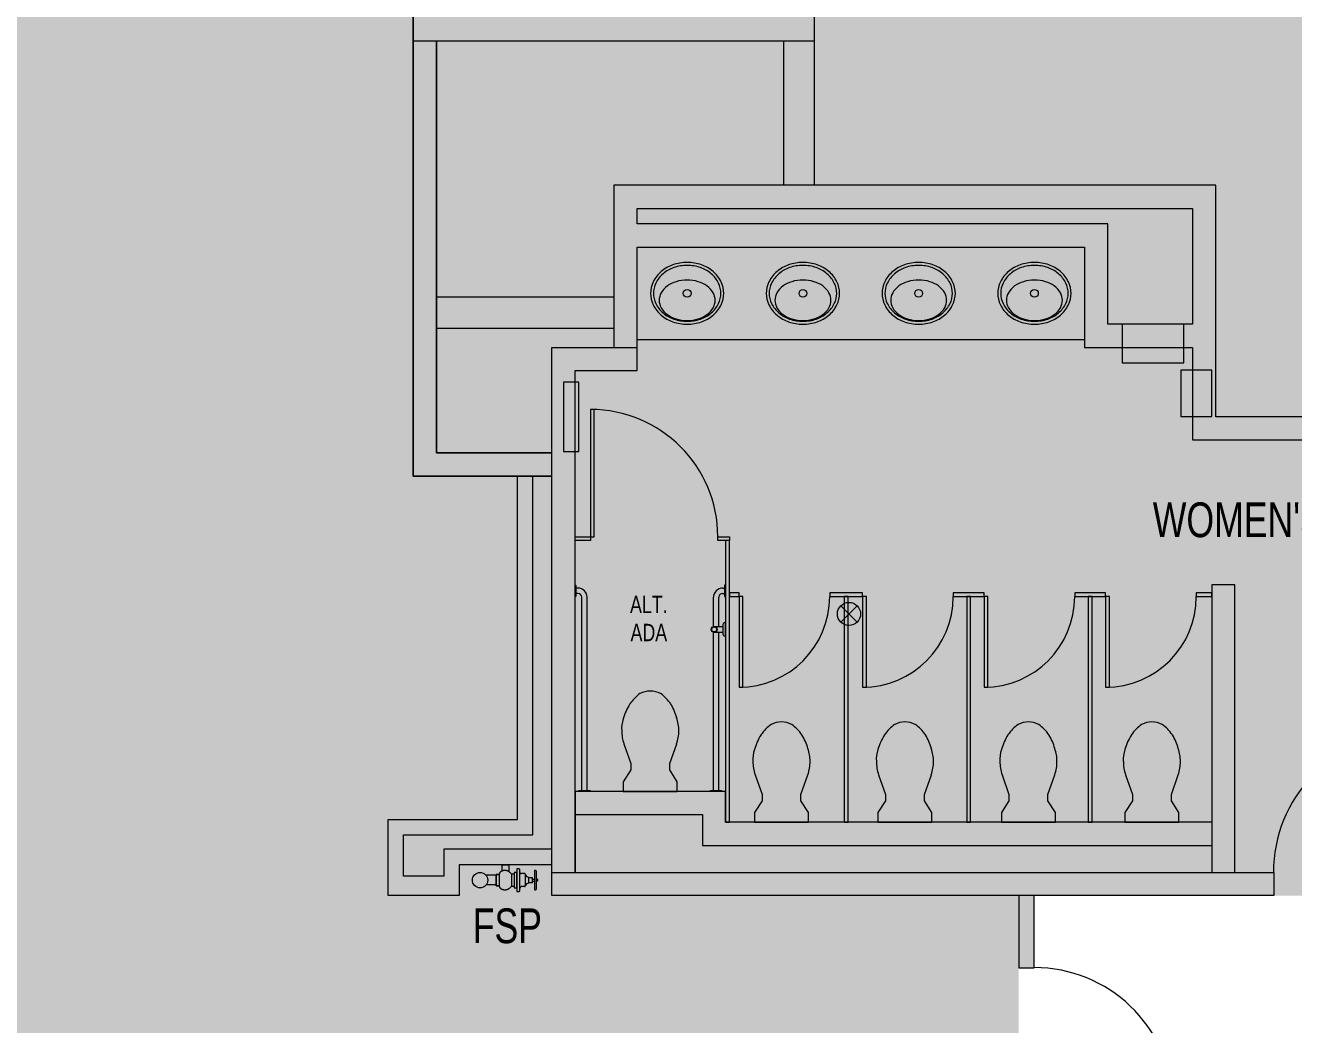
# Model space of a CAD drawing. Header units: inches. Extents: x 1 to 4333, y -575 to 1753.
# Drawn here: x 1773.2 to 2101.9, y 723 to 982.1 of the extents above; entities that cross this region are included whole.
import ezdxf

# ---------------------------------------------------------------- set-up
doc = ezdxf.new("R2010")
doc.units = ezdxf.units.IN
doc.header["$MEASUREMENT"] = 0
for name, color, linetype, lineweight in [('820 1st St NE_04_Clean_dwg', 8, 'Continuous', 9), ('A-DETL-GENF', 92, 'Continuous', 9), ('A-DOOR', 31, 'Continuous', 13), ('A-WALL', 113, 'Continuous', 50), ('A-WALL-PATT', 111, 'Continuous', 13), ('IRF-ANNO-TEXT', 250, 'Continuous', 9), ('IRF-DOOR', 250, 'Continuous', 9), ('IRF-ENG-PLUMBING-FIXTURE', 250, 'Continuous', 9), ('IRF-MILLWORK', 250, 'Continuous', 9), ('IRF-WALL-FULL-HT', 250, 'Continuous', 9), ('IRF-WALL-FULL-HT-HATCH', 250, 'Continuous', 9)]:
    doc.layers.add(name, color=color, linetype=linetype, lineweight=lineweight)
doc.styles.add('Swis721 LtCn BT', font='swisscl.ttf', dxfattribs={"height": 9})
doc.styles.add('Swis721 LtCn BT_1', font='swisscl.ttf', dxfattribs={"height": 4.5})

# ---------------------------------------------------------------- blocks, each defined once
blk = doc.blocks.new('Single-Flush - 36_ x 96_-2566598-New Construction - Tel_Data_Elec Plan')
at = {"layer": 'A-DOOR', "color": 10, "lineweight": 20}
for p, q in [((16.25, 2), (16.25, 38.02)), ((18, 38.02), (16.25, 38.02)), ((18, 2), (18, 38.02)), ((18, 2), (16.25, 2))]:
    blk.add_line(p, q, dxfattribs=at)
at = {"layer": 'A-DOOR', "lineweight": 9}
blk.add_arc((18, 2), 36.07, 92.7812, 180, dxfattribs=at)
blk = doc.blocks.new('820 1st St NE_04_Clean_dwg_fire department standpipe - 1-2510718-New Construction - Tel_Data_Elec Plan')
at = {"layer": 'IRF-ENG-PLUMBING-FIXTURE'}
for p, q in [((-14.61, 2.25), (-14.61, -2.25)), ((-13.61, 0.25), (-14.11, 0.25)), ((-13.61, 0.3), (-13.61, -0.3)), ((-12.55, -0.77), (-12.55, 0.77)), ((-12.55, -0.3), (-12.55, 0.3)), ((-11.74, 1.44), (-11.74, -1.44)), ((-11.49, 1.69), (-10.75, 1.69)), ((-10.33, 2.69), (-10.33, -2.69)), ((-8.15, -1.62), (-8.15, 1.62)), ((-4.18, 1.25), (-1.56, 1.25)), ((-13.61, -0.25), (-14.11, -0.25)), ((-11.49, -1.69), (-10.75, -1.69)), ((-4.18, -1.25), (-1.56, -1.25))]:
    blk.add_line(p, q, dxfattribs=at)
at = {"layer": 'IRF-ENG-PLUMBING-FIXTURE', "flags": 128}
for points in [[(-14.61, 0.37), (-14.68, 0.37), (-14.68, 0.31), (-14.8, 0.25), (-14.8, 0.19)], [(-14.36, -2.5), (-14.11, -2.5), (-14.11, 2.5), (-14.36, 2.5)], [(-10.08, -2.94), (-9.49, -2.94), (-9.49, 2.94), (-10.08, 2.94)], [(-14.8, -0.19), (-14.8, -0.25), (-14.68, -0.31), (-14.68, -0.37), (-14.61, -0.37)], [(-5.76, -2.45), (-5.76, -4), (-7.47, -4), (-7.47, -2.22)]]:
    blk.add_lwpolyline(points, dxfattribs=at)
for points in [[(-13.61, 0.59), (-13.61, -0.59), (-12.55, -0.59), (-12.55, 0.59)], [(-8.82, -1.96), (-8.82, 1.96), (-9.49, 1.96), (-9.49, -1.96)], [(-8.01, 1.75), (-7.89, 1.87), (-7.77, 1.98), (-7.66, 2.07), (-7.56, 2.15), (-7.46, 2.23), (-7.37, 2.29), (-7.28, 2.35), (-7.2, 2.4), (-7.11, 2.44), (-7.03, 2.47), (-6.95, 2.5), (-6.88, 2.52), (-6.8, 2.54), (-6.73, 2.55), (-6.65, 2.56), (-6.58, 2.57), (-6.5, 2.57), (-6.43, 2.57), (-6.36, 2.57), (-6.29, 2.57), (-6.22, 2.56), (-6.15, 2.55), (-6.08, 2.54), (-6.02, 2.53), (-5.95, 2.51), (-5.89, 2.49), (-5.83, 2.47), (-5.78, 2.45), (-5.72, 2.43), (-5.67, 2.41), (-5.62, 2.39), (-5.57, 2.36), (-5.53, 2.34), (-5.48, 2.31), (-5.44, 2.28), (-5.4, 2.24), (-5.36, 2.21), (-5.33, 2.17), (-5.29, 2.13), (-5.25, 2.08), (-5.22, 2.03), (-5.19, 1.97), (-5.15, 1.9), (-5.12, 1.82), (-5.09, 1.73), (-5.07, 1.62), (-5.04, 1.5), (-5.04, 1.25), (-5.04, -1.25), (-5.04, -1.5), (-4.18, -1.5), (-4.18, -1.25), (-4.18, 1.25), (-4.18, 1.5), (-5.04, 1.5), (-4.18, 1.5), (-4.18, -1.5), (-5.04, -1.5), (-5.07, -1.62), (-5.09, -1.73), (-5.12, -1.82), (-5.15, -1.9), (-5.19, -1.97), (-5.22, -2.03), (-5.25, -2.08), (-5.29, -2.13), (-5.33, -2.17), (-5.36, -2.21), (-5.4, -2.24), (-5.44, -2.28), (-5.48, -2.31), (-5.53, -2.34), (-5.57, -2.36), (-5.62, -2.39), (-5.67, -2.41), (-5.72, -2.43), (-5.78, -2.45), (-5.83, -2.47), (-5.89, -2.49), (-5.95, -2.51), (-6.02, -2.53), (-6.08, -2.54), (-6.15, -2.55), (-6.22, -2.56), (-6.29, -2.57), (-6.36, -2.57), (-6.43, -2.57), (-6.5, -2.57), (-6.58, -2.57), (-6.65, -2.56), (-6.73, -2.55), (-6.8, -2.54), (-6.88, -2.52), (-6.95, -2.5), (-7.03, -2.47), (-7.11, -2.44), (-7.2, -2.4), (-7.28, -2.35), (-7.37, -2.29), (-7.46, -2.23), (-7.56, -2.15), (-7.66, -2.07), (-7.77, -1.98), (-7.89, -1.87), (-8.01, -1.75), (-8.15, -1.62), (-8.82, -1.62), (-8.82, 1.62), (-8.15, 1.62)]]:
    blk.add_lwpolyline(points, close=True, dxfattribs=at)
at = {"layer": 'IRF-ENG-PLUMBING-FIXTURE'}
blk.add_circle((0, 0), 2, dxfattribs=at)
for centre, radius, start, end in [((-14.8, 0), 0.187, 90, 270), ((-14.36, 2.25), 0.25, 90, 180), ((-12.64, 1.71), 0.948, 275.7701, 343.2507), ((-11.52, 1.47), 0.216, 79.9844, 190.0156), ((-10.8, 2.15), 0.472, 276.2711, 2.7723), ((-10.09, 2.7), 0.234, 85.9639, 184.0361), ((-14.36, -2.25), 0.25, 180, 270), ((-12.64, -1.71), 0.948, 16.7493, 84.2299), ((-11.52, -1.47), 0.219, 171.2007, 278.7993), ((-10.76, -2.13), 0.441, 353.4114, 87.5452), ((-10.09, -2.7), 0.233, 175.6994, 274.3006)]:
    blk.add_arc(centre, radius, start, end, dxfattribs=at)
blk = doc.blocks.new('820 1st St NE_04_Clean_dwg_I_PLUMB_WC_FLUSH - WALL_P-2510719-New Construction - Tel_Data_Elec Plan')
at = {"layer": 'IRF-ENG-PLUMBING-FIXTURE', "flags": 128}
blk.add_lwpolyline([(13.32, 6.84), (8.19, 5.04), (6.59, 5.04), (3.5, 7), (1, 7), (1, -7), (3.5, -7), (6.59, -5.04), (8.19, -5.04), (13.32, -6.84)], dxfattribs=at)
at = {"layer": 'IRF-ENG-PLUMBING-FIXTURE'}
for centre, radius, start, end in [((16.72, -3.12), 10.52, 90, 108.8354), ((17.24, -0.62), 8.05, 71.1646, 93.7754), ((16.16, -6.53), 14.01, 57.6462, 74.7553), ((17.24, -3.98), 11.29, 36.0611, 55.3641), ((21.07, 0), 5.93, 0, 26.7012), ((21.07, 0), 5.93, 333.2988, 360), ((17.24, 3.98), 11.29, 304.6359, 323.9389), ((16.7, 5.91), 13.2, 284.9626, 301.7838), ((16.72, 3.12), 10.52, 251.1646, 270), ((16.72, 3.12), 10.52, 270, 288.8354)]:
    blk.add_arc(centre, radius, start, end, dxfattribs=at)
blk = doc.blocks.new('820 1st St NE_04_Clean_dwg__U267-2510723-New Construction - Tel_Data_Elec Plan')
blk.add_blockref('820 1st St NE_04_Clean_dwg_I_PLUMB_WC_FLUSH - WALL_P-2510719-New Construction - Tel_Data_Elec Plan', (0, 0))
blk = doc.blocks.new('820 1st St NE_04_Clean_dwg_GRAB BAR-2510724-New Construction - Tel_Data_Elec Plan')
at = {"layer": 'IRF-ENG-PLUMBING-FIXTURE'}
for p, q in [((0.66, -1.25), (0.66, 1.25)), ((2.94, 0.75), (0.66, 0.75)), ((2.94, -0.75), (0.66, -0.75))]:
    blk.add_line(p, q, dxfattribs=at)
at = {"layer": 'IRF-ENG-PLUMBING-FIXTURE', "flags": 128}
blk.add_lwpolyline([(0.16, 1.75), (0, 1.75), (0, -1.75), (0.16, -1.75)], dxfattribs=at)
at = {"layer": 'IRF-ENG-PLUMBING-FIXTURE'}
for radius in [0.75, 0.65]:
    blk.add_circle((2.94, 0), radius, dxfattribs=at)
for centre, start, end in [((0.16, 1.25), 360, 90), ((0.16, -1.25), 270, 360)]:
    blk.add_arc(centre, 0.5, start, end, dxfattribs=at)
blk = doc.blocks.new('820 1st St NE_04_Clean_dwg_I_PLUMB_LAV_COUNTER 4_P-2510726-New Construction - Tel_Data_Elec Plan')
at = {"layer": 'IRF-MILLWORK'}
blk.add_circle((8, 0), 1, dxfattribs=at)
for centre, radius, start, end in [((9.66, 0.55), 9.57, 139.8991, 160.7706), ((8.65, 1.41), 8.24, 116.1916, 139.8991), ((8.65, 1.41), 7.49, 116.1916, 139.8991), ((8, 2.73), 6.77, 90, 116.1916), ((8, 2.73), 6.02, 90, 116.1916), ((10.74, 1.76), 5.74, 119.7568, 144.0758), ((9.81, 3.39), 3.86, 90, 119.7568), ((8, 2.73), 6.77, 63.8084, 90), ((8, 2.73), 6.02, 63.8084, 90), ((9.81, 3.39), 3.86, 60.2432, 90), ((7.35, 1.41), 7.49, 40.1009, 63.8084), ((7.35, 1.41), 8.24, 40.1009, 63.8084), ((8.88, 1.76), 5.74, 35.9242, 60.2432), ((6.34, 0.55), 9.57, 19.2294, 40.1009), ((11.25, 0), 11.25, 160.7706, 180), ((11.25, 0), 10.5, 160.7706, 180), ((9.66, 0.55), 8.82, 139.8991, 160.7706), ((12.21, 0.7), 7.55, 144.0758, 163.2951), ((6.34, 0.55), 8.82, 19.2294, 40.1009), ((7.41, 0.7), 7.55, 16.7049, 35.9242), ((4.75, 0), 10.5, 0, 19.2294), ((4.75, 0), 11.25, 0, 19.2294), ((11.25, 0), 11.25, 180, 199.2294), ((11.25, 0), 10.5, 180, 199.2294), ((14.53, 0), 9.97, 163.2951, 180), ((14.53, 0), 9.97, 180, 196.7049), ((5.09, 0), 9.97, 360, 16.7049), ((4.75, 0), 10.5, 340.7706, 0), ((4.75, 0), 11.25, 340.7706, 360), ((12.21, -0.7), 7.55, 196.7049, 215.9242), ((7.41, -0.7), 7.55, 324.0758, 343.2951), ((5.09, 0), 9.97, 343.2951, 0), ((9.66, -0.55), 9.57, 199.2294, 220.1009), ((9.66, -0.55), 8.82, 199.2294, 220.1009), ((8.65, -1.41), 7.49, 220.1009, 243.8084), ((10.74, -1.76), 5.74, 215.9242, 240.2432), ((7.35, -1.41), 7.49, 296.1916, 319.8991), ((8.88, -1.76), 5.74, 299.7568, 324.0758), ((6.34, -0.55), 8.82, 319.8991, 340.7706), ((6.34, -0.55), 9.57, 319.8991, 340.7706), ((8.65, -1.41), 8.24, 220.1009, 243.8084), ((8, -2.73), 6.77, 243.8084, 270), ((8, -2.73), 6.02, 243.8084, 270), ((9.81, -3.39), 3.86, 240.2432, 270), ((8, -2.73), 6.02, 270, 296.1916), ((8, -2.73), 6.77, 270, 296.1916), ((9.81, -3.39), 3.86, 270, 299.7568), ((7.35, -1.41), 8.24, 296.1916, 319.8991)]:
    blk.add_arc(centre, radius, start, end, dxfattribs=at)
blk = doc.blocks.new('820 1st St NE_04_Clean_dwg-2391440-New Construction - Tel_Data_Elec Plan')
at = {"layer": 'IRF-WALL-FULL-HT-HATCH'}
for points in [[(-130.53, 978.07), (-122.53, 978.07), (-122.53, 1190.49), (-130.53, 1190.49), (-130.53, 986.07), (-218.53, 986.07), (-218.53, 1150.99), (-211.03, 1150.99), (-211.03, 1184.49), (-216.03, 1184.49), (-216.03, 1155.99), (-218.53, 1155.99), (-218.53, 1190.49), (-226.53, 1190.49), (-226.53, 978.07), (-148.62, 978.07)], [(-226.53, 865.24), (-190.59, 865.24), (-220.53, 871.24), (-220.53, 978.07), (-226.53, 978.07), (-226.53, 871.24)], [(-122.53, 940.6), (-122.53, 978.07), (-130.53, 978.07), (-130.53, 940.6)], [(-130.53, 934.6), (-24.53, 934.6), (-24.53, 940.6), (-174.53, 940.6), (-174.53, 934.6), (-133.12, 934.6)], [(-18.53, 880.6), (-18.53, 940.6), (-24.53, 940.6), (-24.53, 880.6)], [(-168.53, 898.6), (-168.53, 934.6), (-174.53, 934.6), (-174.53, 898.6)], [(-52.53, 924.6), (-52.53, 930.6), (-168.53, 930.6), (-168.53, 924.6), (-69.59, 924.6)], [(-46.53, 904.6), (-46.53, 930.6), (-52.53, 930.6), (-52.53, 904.6)], [(-174.53, 903.6), (-174.53, 911.6), (-220.53, 911.6), (-220.53, 903.6), (-184.59, 903.6)], [(-46.53, 898.6), (-24.53, 898.6), (-24.53, 904.6), (-52.53, 904.6), (-52.53, 898.6)], [(-190.59, 762.49), (-184.59, 762.49), (-184.59, 892.6), (-168.53, 892.6), (-168.53, 898.6), (-190.59, 898.6), (-190.59, 764.49)], [(71.67, 874.6), (71.67, 876.07), (74.67, 876.07), (74.67, 880.6), (-24.53, 880.6), (-24.53, 874.6), (70.7, 874.6)], [(-190.59, 865.24), (-190.59, 871.24), (-220.53, 871.24), (-195.49, 866.22)], [(-233.03, 756.49), (-214.59, 756.49), (-214.59, 764.49), (-190.59, 764.49), (-190.59, 768.49), (-218.59, 768.49), (-218.59, 761.49), (-229.03, 761.49), (-229.03, 772.24), (-195.53, 772.24), (-195.53, 865.24), (-199.53, 865.24), (-199.53, 776.24), (-233.03, 776.24), (-233.03, 761.49)], [(-13.59, 762.49), (-13.59, 837.07), (-19.59, 837.07), (-19.59, 762.49)], [(-145.59, 777.49), (-145.59, 783.49), (-184.59, 783.49), (-184.59, 777.49), (-151.59, 777.49)], [(-151.53, 769.49), (-151.53, 775.49), (-145.59, 775.49), (-145.59, 777.49), (-151.59, 777.47), (-151.59, 769.49)], [(-69.59, 769.49), (-19.59, 769.49), (-19.59, 775.49), (-151.53, 775.49), (-151.53, 769.49), (-74.23, 769.49)], [(-121.25, 756.49), (-3.53, 756.49), (-3.53, 762.49), (-190.59, 762.49), (-190.59, 756.49), (-151.53, 756.49)]]:
    blk.add_hatch(color=256, dxfattribs=at).paths.add_polyline_path(points, flags=0)
at = {"layer": 'IRF-DOOR'}
blk.add_arc((32.47, 762.49), 36.07, 93.1789, 180, dxfattribs=at)
at = {"layer": 'IRF-ENG-PLUMBING-FIXTURE'}
for p, q in [((-183.84, 836.18), (-184.34, 836.18)), ((-146.34, 836.18), (-145.84, 836.18)), ((-183.84, 834.8), (-184.34, 834.8)), ((-182.84, 783.74), (-182.84, 833.8)), ((-181.46, 783.74), (-181.46, 833.8)), ((-148.71, 826.22), (-148.71, 833.8)), ((-147.34, 826.24), (-147.34, 833.8)), ((-146.34, 834.8), (-145.84, 834.8)), ((-111.47, 831.61), (-115.71, 827.37)), ((-111.47, 827.37), (-115.71, 831.61)), ((-148.71, 783.74), (-148.71, 824.77)), ((-147.34, 783.74), (-147.34, 824.74))]:
    blk.add_line(p, q, dxfattribs=at)
at = {"layer": 'IRF-ENG-PLUMBING-FIXTURE', "flags": 128}
for points in [[(-26.84, 904.6), (-42.84, 904.6), (-42.84, 894.6), (-26.84, 894.6)], [(-27.59, 892.7), (-27.59, 880.7), (-19.59, 880.7), (-19.59, 892.7)], [(-187.59, 889.6), (-187.59, 871.6), (-183.59, 871.6), (-183.59, 889.6)], [(-180.59, 849.49), (-179.59, 849.49), (-179.59, 882.49), (-180.59, 882.49)], [(-184.59, 849.49), (-180.59, 849.49), (-180.59, 848.49), (-184.59, 848.49)], [(-144.59, 848.49), (-145.59, 848.49), (-145.59, 775.49), (-144.59, 775.49), (-144.59, 848.49), (-147.59, 848.49), (-147.59, 849.49), (-144.59, 849.49)], [(-184.59, 836.93), (-184.34, 836.93), (-184.34, 834.05), (-184.59, 834.05)], [(-145.59, 836.93), (-145.84, 836.93), (-145.84, 834.05), (-145.59, 834.05)], [(-142.09, 834.99), (-144.59, 834.99), (-144.59, 833.99), (-142.09, 833.99)], [(-118.59, 833.99), (-110.09, 833.99), (-110.09, 834.99), (-118.59, 834.99)], [(-78.59, 834.99), (-86.59, 834.99), (-86.59, 833.99), (-78.59, 833.99)], [(-47.09, 834.99), (-55.09, 834.99), (-55.09, 833.99), (-47.09, 833.99)], [(-19.59, 834.99), (-23.59, 834.99), (-23.59, 833.99), (-19.59, 833.99)], [(-141.09, 810.49), (-141.09, 833.99), (-142.09, 833.99), (-142.09, 810.49)], [(-113.84, 833.99), (-114.84, 833.99), (-114.84, 775.49), (-113.84, 775.49)], [(-109.09, 810.49), (-109.09, 833.99), (-110.09, 833.99), (-110.09, 810.49)], [(-82.09, 833.99), (-83.09, 833.99), (-83.09, 775.49), (-82.09, 775.49)], [(-77.59, 810.49), (-77.59, 833.99), (-78.59, 833.99), (-78.59, 810.49)], [(-50.59, 833.99), (-51.59, 833.99), (-51.59, 775.49), (-50.59, 775.49)], [(-46.09, 810.49), (-46.09, 833.99), (-47.09, 833.99), (-47.09, 810.49)], [(-183.59, 783.74), (-180.71, 783.74), (-180.71, 783.49), (-183.59, 783.49)], [(-149.46, 783.74), (-146.59, 783.74), (-146.59, 783.49), (-149.46, 783.49)]]:
    blk.add_lwpolyline(points, close=True, dxfattribs=at)
blk.add_lwpolyline([(-137.93, 787.81), (-136.13, 782.68), (-136.13, 781.08), (-138.09, 777.99), (-138.09, 775.49), (-124.09, 775.49), (-124.09, 777.99), (-126.05, 781.08), (-126.05, 782.68), (-124.25, 787.81)], dxfattribs=at)
at = {"layer": 'IRF-ENG-PLUMBING-FIXTURE'}
blk.add_circle((-113.59, 829.49), 3, dxfattribs=at)
for centre, radius, start, end in [((-180.59, 849.49), 33, 360, 90), ((-183.84, 833.8), 2.38, 0, 90), ((-146.34, 833.8), 2.38, 90, 180), ((-183.84, 833.8), 1, 0, 90), ((-146.34, 833.8), 1, 90, 180), ((-142.09, 833.99), 23.5, 270, 360), ((-110.09, 833.99), 23.5, 270, 0), ((-78.59, 833.99), 23.5, 270, 0), ((-47.09, 833.99), 23.5, 270, 0), ((-127.11, 791.73), 11.29, 126.0611, 145.3641), ((-131.09, 795.56), 5.93, 90, 116.7012), ((-131.09, 795.56), 5.93, 63.2988, 90), ((-135.07, 791.73), 11.29, 34.6359, 53.9389), ((-124.56, 790.65), 14.01, 147.6462, 164.7553), ((-137, 791.2), 13.2, 14.9626, 31.7838), ((-130.46, 791.74), 8.05, 161.1646, 183.7754), ((-134.2, 791.21), 10.52, 0, 18.8354), ((-127.97, 791.21), 10.52, 180, 198.8354), ((-134.2, 791.21), 10.52, 341.1646, 360)]:
    blk.add_arc(centre, radius, start, end, dxfattribs=at)
at = {"layer": 'IRF-MILLWORK'}
blk.add_line((-168.53, 900.6), (-52.53, 900.6), dxfattribs=at)
at = {"layer": 'IRF-WALL-FULL-HT'}
for p, q in [((-122.53, 940.6), (-122.53, 1190.49)), ((-226.53, 978.07), (-122.53, 978.07)), ((-130.53, 978.07), (-130.53, 940.6)), ((-174.53, 911.6), (-220.53, 911.6)), ((-220.53, 903.6), (-174.53, 903.6))]:
    blk.add_line(p, q, dxfattribs=at)
at = {"layer": 'IRF-WALL-FULL-HT', "flags": 128}
for points in [[(-80.33, 1190.49), (-80.33, 1130.49), (66.67, 1130.49), (66.67, 880.6), (-18.53, 880.6), (-18.53, 940.6), (-122.53, 940.6), (-174.53, 940.6), (-174.53, 898.6)], [(-19.59, 775.49), (-145.59, 775.49), (-145.59, 783.49), (-184.59, 783.49), (-184.59, 762.49), (-184.59, 783.49), (-184.59, 892.6), (-168.53, 892.6), (-168.53, 924.6), (-52.53, 924.6), (-52.53, 898.6), (-24.53, 898.6), (-24.53, 874.6), (63.67, 874.6), (63.67, 780.49), (35.47, 780.49), (35.47, 762.49)], [(-69.59, 756.49), (-190.59, 756.49), (-190.59, 898.6), (-168.53, 898.6)], [(-190.59, 764.49), (-214.59, 764.49), (-214.59, 756.49), (-233.03, 756.49), (-233.03, 776.24), (-199.53, 776.24), (-199.53, 865.24)], [(-190.59, 768.49), (-218.59, 768.49), (-218.59, 761.49), (-229.03, 761.49), (-229.03, 772.24), (-195.53, 772.24), (-195.53, 865.24)], [(-13.59, 762.49), (-13.59, 837.07), (-19.59, 837.07), (-19.59, 762.49)], [(-184.59, 777.49), (-151.59, 777.49), (-151.59, 769.49), (-19.59, 769.49)], [(-190.59, 756.49), (-190.59, 762.49), (-18.53, 762.49), (-3.53, 762.49), (-3.53, 756.49), (-65.59, 756.49)]]:
    blk.add_lwpolyline(points, dxfattribs=at)
for points in [[(-226.53, 1018.19), (-226.53, 865.24)], [(-220.53, 978.07), (-220.53, 871.24), (-190.59, 871.24), (-220.53, 871.24)], [(-168.53, 930.6), (-168.53, 934.6), (-24.53, 934.6), (-24.53, 904.6), (-46.53, 904.6), (-46.53, 930.6)], [(-190.59, 865.24), (-226.53, 865.24)]]:
    blk.add_lwpolyline(points, close=True, dxfattribs=at)
for name, p, rotation in [('820 1st St NE_04_Clean_dwg_I_PLUMB_LAV_COUNTER 4_P-2510726-New Construction - Tel_Data_Elec Plan', (-155.53, 920.6), 270), ('820 1st St NE_04_Clean_dwg_I_PLUMB_LAV_COUNTER 4_P-2510726-New Construction - Tel_Data_Elec Plan', (-125.53, 920.6), 270), ('820 1st St NE_04_Clean_dwg_I_PLUMB_LAV_COUNTER 4_P-2510726-New Construction - Tel_Data_Elec Plan', (-95.53, 920.6), 270), ('820 1st St NE_04_Clean_dwg_I_PLUMB_LAV_COUNTER 4_P-2510726-New Construction - Tel_Data_Elec Plan', (-65.53, 920.6), 270), ('820 1st St NE_04_Clean_dwg_GRAB BAR-2510724-New Construction - Tel_Data_Elec Plan', (-145.59, 825.49), 180), ('820 1st St NE_04_Clean_dwg__U267-2510723-New Construction - Tel_Data_Elec Plan', (-165.09, 782.49), 89.99999999999999), ('820 1st St NE_04_Clean_dwg__U267-2510723-New Construction - Tel_Data_Elec Plan', (-99.09, 774.49), 89.99999999999999), ('820 1st St NE_04_Clean_dwg__U267-2510723-New Construction - Tel_Data_Elec Plan', (-67.09, 774.49), 89.99999999999999), ('820 1st St NE_04_Clean_dwg__U267-2510723-New Construction - Tel_Data_Elec Plan', (-35.09, 774.49), 89.99999999999999), ('820 1st St NE_04_Clean_dwg_fire department standpipe - 1-2510718-New Construction - Tel_Data_Elec Plan', (-209.2, 760.49), 180)]:
    blk.add_blockref(name, p, dxfattribs=dict(rotation=rotation))
at = {"layer": 'IRF-ANNO-TEXT', "color": 7, "insert": (-4.25, 858.4), "char_height": 9, "width": 73.9275, "attachment_point": 2, "line_spacing_factor": 0.970126, "style": 'Swis721 LtCn BT'}
blk.add_mtext("WOMEN'S RM", dxfattribs=at)
at = {"layer": 'IRF-ENG-PLUMBING-FIXTURE', "color": 7, "attachment_point": 2, "line_spacing_factor": 0.970126}
for s, insert, char_height, width, style in [('ALT.\\PADA', (-165.46, 834.21), 4.5, 11.5512, 'Swis721 LtCn BT_1'), ('FSP', (-202.13, 753.15), 9, 20.9021, 'Swis721 LtCn BT')]:
    blk.add_mtext(s, dxfattribs=dict(at, insert=insert, char_height=char_height, width=width, style=style))

msp = doc.modelspace()

# ---------------------------------------------------------------- hatches: boundary and pattern name
at = {"layer": 'A-DETL-GENF'}
h = msp.add_hatch(color=9, dxfattribs=at)
h.paths.add_polyline_path([(1731.53, 111.26), (1731.53, 149.72), (1742.66, 149.72), (1742.66, 514.07), (1728.66, 514.07), (1728.66, 546.01), (1742.66, 546.01), (1742.66, 695.99), (2030.66, 695.99), (2030.66, 756.49), (1909.66, 756.49), (1909.66, 764.49), (1885.66, 764.49), (1885.66, 756.49), (1867.21, 756.49), (1867.21, 776.24), (1900.71, 776.24), (1900.71, 865.24), (1873.71, 865.24), (1873.71, 1018.19), (1758.66, 1018.19), (1758.66, 994.07), (1730.66, 994.07), (1730.66, 1018.19), (1518.66, 1018.19), (1518.66, 994.07), (1494.53, 994.07), (1494.53, 782.07), (1518.66, 782.07), (1518.66, 754.07), (1037.41, 754.07), (1037.41, 755.32), (1005.66, 755.32), (1005.66, 755.07), (1000.93, 755.07), (1000.93, 540.51), (1028.14, 540.51), (1043.87, 524.78), (1017.66, 498.57), (1015.61, 500.62), (1015.61, 458.62), (1202.11, 272.12), (1239.11, 272.12), (1235.83, 275.4), (1264.54, 304.11), (1278.42, 290.23), (1278.42, 258.66), (1252.57, 258.66), (1252.71, 258.52), (1491.69, 258.52), (1491.69, 300.82), (1517.91, 300.82), (1517.91, 259.53), (1507.3, 248.93), (1644.97, 111.26), (1701.79, 111.26)], flags=0)
h.paths.add_polyline_path([(1507.3, 256), (1512.91, 261.6), (1512.91, 276.07), (1496.69, 276.07), (1496.69, 263.52), (1499.78, 263.52), (1505.17, 258.13)], flags=0)
h.paths.add_polyline_path([(1252.66, 265.64), (1252.66, 285.15), (1242.9, 275.4), (1251.84, 266.46)], flags=0)
h.paths.add_polyline_path([(1264.54, 286.82), (1274.76, 286.82), (1264.54, 297.04), (1254.32, 286.82), (1256.56, 286.82)], flags=0)
h.paths.add_polyline_path([(1017.66, 505.64), (1028.08, 516.07), (1007.24, 516.07), (1015.89, 507.41)], flags=0)
h.paths.add_polyline_path([(1276.66, 514.07), (1250.66, 514.07), (1250.66, 542.07), (1278.66, 542.07), (1278.66, 514.07)], flags=0)
h.paths.add_polyline_path([(1495.44, 516.07), (1488.66, 516.07), (1488.66, 546.07), (1552.66, 546.07), (1552.66, 516.07), (1497.71, 516.07)], flags=0)
h.paths.add_polyline_path([(1028.66, 516.64), (1036.8, 524.78), (1028.66, 532.92), (1028.66, 522.05)], flags=0)
h.paths.add_polyline_path([(1532.47, 519.07), (1549.66, 519.07), (1549.66, 543.07), (1491.66, 543.07), (1491.66, 519.07), (1495.44, 519.07), (1495.44, 540.07), (1516.66, 540.07), (1516.66, 519.07), (1525.66, 519.07)], flags=0)
h.paths.add_polyline_path([(1746.66, 754.07), (1730.66, 754.07), (1730.66, 782.07), (1758.66, 782.07), (1758.66, 754.07), (1755.91, 754.07)], flags=0)
h.paths.add_polyline_path([(2722.66, 755.49), (2758.66, 755.49), (2758.66, 763.49), (2772.66, 763.49), (2772.66, 768.49), (2805.66, 768.49), (2805.66, 965.49), (2720.66, 965.49), (2720.66, 763.49), (2722.66, 763.49), (2722.66, 760.49)], flags=0)
h.paths.add_polyline_path([(2788.06, 755.49), (2800.66, 755.49), (2800.66, 764.49), (2776.66, 764.49), (2776.66, 755.49), (2786.73, 755.49)], flags=0)
h.paths.add_polyline_path([(2690.66, 755.49), (2706.66, 755.49), (2706.66, 760.49), (2712.66, 760.49), (2712.66, 947.23), (2692.66, 947.23), (2692.66, 971.23), (2712.66, 971.23), (2712.66, 1012.49), (2522.66, 1012.49), (2522.66, 816.07), (2664.66, 816.07), (2664.66, 760.49), (2670.66, 760.49), (2670.66, 755.49), (2671.99, 755.49)], flags=0)
h.paths.add_polyline_path([(2596.66, 755.49), (2596.66, 760.49), (2659.66, 760.49), (2659.66, 811.07), (2522.66, 811.07), (2522.66, 760.49), (2560.66, 760.49), (2560.66, 755.49)], flags=0)
h.paths.add_polyline_path([(2096.71, 756.49), (2132.71, 756.49), (2132.71, 762.49), (2135.71, 762.49), (2135.71, 780.49), (2163.91, 780.49), (2163.91, 874.6), (2075.71, 874.6), (2075.71, 898.6), (2047.71, 898.6), (2047.71, 924.6), (1931.71, 924.6), (1931.71, 892.6), (1915.66, 892.6), (1915.66, 783.49), (1954.66, 783.49), (1954.66, 775.49), (2080.66, 775.49), (2080.66, 837.07), (2086.66, 837.07), (2086.66, 762.49), (2096.71, 762.49)], flags=0)
h.paths.add_polyline_path([(2141.71, 756.49), (2163.91, 756.49), (2163.91, 774.49), (2141.71, 774.49), (2141.71, 762.49)], flags=0)
h.paths.add_polyline_path([(1012.66, 757.57), (1012.66, 778.92), (1005.66, 778.92), (1005.66, 757.57)], flags=0)
h.paths.add_polyline_path([(1490.66, 757.82), (1490.66, 782.07), (1490.78, 782.07), (1490.78, 926.07), (1254.66, 926.07), (1254.66, 920.07), (1250.66, 920.07), (1250.66, 936.07), (1254.66, 936.07), (1254.66, 930.07), (1490.78, 930.07), (1490.78, 994.07), (1490.66, 994.07), (1490.66, 1018.07), (1278.66, 1018.07), (1278.66, 994.07), (1254.66, 994.07), (1254.66, 972.07), (1250.66, 972.07), (1250.66, 1184.49), (1274.66, 1184.49), (1274.66, 1190.49), (1278.66, 1190.49), (1278.66, 1184.49), (1298.66, 1184.49), (1298.66, 1182.74), (1315.66, 1182.74), (1315.66, 1184.49), (1328.66, 1184.49), (1328.66, 1180.49), (1315.66, 1180.49), (1315.66, 1182.24), (1298.66, 1182.24), (1298.66, 1180.49), (1254.66, 1180.49), (1254.66, 1022.07), (1370.66, 1022.07), (1370.66, 1180.49), (1364.66, 1180.49), (1364.66, 1184.49), (1380.66, 1184.49), (1380.66, 1180.49), (1374.66, 1180.49), (1374.66, 1022.07), (1490.66, 1022.07), (1490.66, 1180.49), (1446.66, 1180.49), (1446.66, 1182.24), (1429.66, 1182.24), (1429.66, 1180.49), (1416.66, 1180.49), (1416.66, 1184.49), (1429.66, 1184.49), (1429.66, 1182.74), (1446.66, 1182.74), (1446.66, 1184.49), (1500.66, 1184.49), (1500.66, 1180.49), (1494.66, 1180.49), (1494.66, 1022.07), (1518.66, 1022.07), (1518.66, 1021.94), (1622.66, 1021.94), (1622.66, 1180.49), (1566.66, 1180.49), (1566.66, 1182.24), (1549.66, 1182.24), (1549.66, 1180.49), (1536.66, 1180.49), (1536.66, 1184.49), (1549.66, 1184.49), (1549.66, 1182.74), (1566.66, 1182.74), (1566.66, 1184.49), (1682.66, 1184.49), (1682.66, 1182.74), (1699.66, 1182.74), (1699.66, 1184.49), (1712.66, 1184.49), (1712.66, 1180.49), (1699.66, 1180.49), (1699.66, 1182.24), (1682.66, 1182.24), (1682.66, 1180.49), (1626.66, 1180.49), (1626.66, 1021.94), (1730.66, 1021.94), (1730.66, 1022.07), (1754.66, 1022.07), (1754.66, 1180.49), (1748.66, 1180.49), (1748.66, 1184.49), (1764.66, 1184.49), (1764.66, 1180.49), (1758.66, 1180.49), (1758.66, 1021.94), (1873.71, 1021.94), (1873.71, 1180.49), (1830.66, 1180.49), (1830.66, 1182.24), (1813.66, 1182.24), (1813.66, 1180.49), (1800.66, 1180.49), (1800.66, 1184.49), (1813.66, 1184.49), (1813.66, 1182.74), (1830.66, 1182.74), (1830.66, 1184.49), (1873.71, 1184.49), (1873.74, 1260.49), (1970.66, 1260.49), (1970.66, 1405.07), (1994.66, 1405.07), (1994.66, 1472.07), (1970.66, 1472.07), (1970.66, 1502.07), (1998.66, 1502.07), (1998.66, 1405.07), (2028.66, 1405.07), (2028.66, 1401.07), (1974.66, 1401.07), (1974.66, 1260.49), (2070.66, 1260.49), (2070.66, 1401.07), (2064.66, 1401.07), (2064.66, 1405.07), (2070.66, 1405.07), (2070.66, 1456.07), (2074.66, 1456.07), (2074.66, 1381.28), (2233.51, 1381.28), (2233.51, 1474.07), (2210.66, 1474.07), (2210.66, 1498.07), (2074.66, 1498.07), (2074.66, 1492.07), (2070.66, 1492.07), (2070.66, 1502.07), (2233.51, 1502.07), (2233.51, 1562.07), (2227.51, 1562.07), (2227.51, 1566.07), (2233.51, 1566.07), (2233.51, 1715.07), (2211.51, 1715.07), (2211.51, 1747.07), (2211.69, 1747.07), (2211.69, 1752.07), (2110.64, 1752.07), (2110.64, 1746.07), (2098.64, 1746.07), (2098.64, 1752.07), (1996.8, 1752.07), (1996.77, 1724.32), (1984.26, 1711.8), (1983.82, 1712.16), (1982.66, 1713.4), (1982.66, 1566.07), (2030.64, 1566.07), (2030.64, 1564.32), (2047.64, 1564.32), (2047.64, 1566.07), (2060.64, 1566.07), (2060.64, 1562.07), (2047.64, 1562.07), (2047.64, 1563.82), (2030.64, 1563.82), (2030.64, 1562.07), (1978.66, 1562.07), (1978.66, 1715.07), (1980.99, 1715.07), (1959.96, 1736.09), (1897.73, 1673.86), (1903.39, 1668.2), (1894.9, 1659.72), (1889.24, 1665.38), (1819.95, 1596.08), (1825.6, 1590.42), (1817.12, 1581.94), (1811.46, 1587.59), (1752.07, 1528.2), (1755.6, 1524.66), (1745.7, 1514.76), (1763.71, 1496.75), (1763.71, 1473.07), (1730.69, 1473.07), (1730.69, 1260.49), (1758.66, 1260.49), (1758.66, 1232.49), (1726.69, 1232.49), (1726.69, 1311.07), (1689.66, 1311.07), (1689.66, 1312.82), (1672.66, 1312.82), (1672.66, 1311.07), (1659.66, 1311.07), (1659.66, 1315.07), (1672.66, 1315.07), (1672.66, 1313.32), (1689.66, 1313.32), (1689.66, 1315.07), (1726.69, 1315.07), (1726.69, 1507.07), (1713.66, 1507.07), (1713.66, 1511.57), (1621.66, 1511.57), (1621.66, 1504.07), (1617.66, 1504.07), (1617.66, 1315.07), (1623.66, 1315.07), (1623.66, 1311.07), (1578.51, 1311.07), (1578.51, 1312.82), (1561.51, 1312.82), (1561.51, 1311.07), (1548.51, 1311.07), (1548.51, 1315.07), (1561.51, 1315.07), (1561.51, 1313.32), (1578.51, 1313.32), (1578.51, 1315.07), (1613.66, 1315.07), (1613.66, 1504.07), (1609.66, 1504.07), (1609.66, 1511.57), (1517.66, 1511.57), (1517.66, 1507.07), (1517.51, 1507.07), (1517.51, 1475.07), (1506.51, 1475.07), (1506.51, 1315.07), (1512.51, 1315.07), (1512.51, 1311.07), (1496.51, 1311.07), (1496.51, 1315.07), (1502.51, 1315.07), (1502.51, 1475.07), (1491.51, 1475.07), (1491.51, 1507.07), (1491.57, 1507.07), (1491.57, 1511.57), (1390.61, 1511.57), (1390.61, 1504.07), (1386.91, 1504.07), (1386.91, 1315.07), (1430.51, 1315.07), (1430.51, 1313.32), (1447.51, 1313.32), (1447.51, 1315.07), (1460.51, 1315.07), (1460.51, 1311.07), (1447.51, 1311.07), (1447.51, 1312.82), (1430.51, 1312.82), (1430.51, 1311.07), (1376.91, 1311.07), (1376.91, 1315.07), (1382.91, 1315.07), (1382.91, 1504.07), (1378.61, 1504.07), (1378.61, 1511.57), (1278.3, 1511.57), (1278.3, 1482.07), (1252.87, 1482.07), (1252.87, 1315.07), (1310.91, 1315.07), (1310.91, 1313.32), (1327.91, 1313.32), (1327.91, 1315.07), (1340.91, 1315.07), (1340.91, 1311.07), (1327.91, 1311.07), (1327.91, 1312.82), (1310.91, 1312.82), (1310.91, 1311.07), (1278.66, 1311.07), (1278.66, 1226.49), (1274.66, 1226.49), (1274.66, 1234.07), (1250.66, 1234.07), (1250.66, 1258.07), (1242.87, 1258.07), (1242.87, 1262.07), (1248.87, 1262.07), (1248.87, 1482.07), (1236.83, 1494.1), (1168.95, 1426.22), (1174.79, 1420.38), (1166.3, 1411.9), (1160.47, 1417.73), (1093.29, 1350.56), (1099.13, 1344.72), (1090.64, 1336.24), (1084.81, 1342.07), (1017.63, 1274.9), (1021.17, 1271.36), (1021.92, 1272.12), (1031.97, 1262.07), (1206.87, 1262.07), (1206.87, 1258.07), (1190.66, 1258.07), (1190.66, 1202.12), (1188.91, 1202.12), (1188.91, 1185.12), (1190.66, 1185.12), (1190.66, 1172.12), (1186.66, 1172.12), (1186.66, 1185.12), (1188.41, 1185.12), (1188.41, 1202.12), (1186.66, 1202.12), (1186.66, 1258.07), (1034.66, 1258.07), (1034.66, 1235.07), (1000.93, 1235.07), (1000.93, 1134.3), (1008.66, 1134.3), (1008.66, 1130.12), (1186.66, 1130.12), (1186.66, 1136.12), (1190.66, 1136.12), (1190.66, 1082.12), (1188.91, 1082.12), (1188.91, 1065.12), (1190.66, 1065.12), (1190.66, 1052.07), (1186.66, 1052.07), (1186.66, 1065.12), (1188.41, 1065.12), (1188.41, 1082.12), (1186.66, 1082.12), (1186.66, 1126.12), (1008.66, 1126.12), (1008.66, 1122.3), (1000.93, 1122.3), (1000.93, 1021.17), (1038.16, 1021.17), (1038.16, 1010.07), (1186.66, 1010.07), (1186.66, 1016.07), (1190.66, 1016.07), (1190.66, 1000.07), (1186.66, 1000.07), (1186.66, 1006.07), (1038.16, 1006.07), (1038.16, 995.07), (1000.93, 995.07), (1000.93, 890.12), (1186.66, 890.12), (1186.66, 934.12), (1188.41, 934.12), (1188.41, 951.12), (1186.66, 951.12), (1186.66, 964.07), (1190.66, 964.07), (1190.66, 951.12), (1188.91, 951.12), (1188.91, 934.12), (1190.66, 934.12), (1190.66, 880.12), (1186.66, 880.12), (1186.66, 886.12), (1000.93, 886.12), (1000.93, 781.17), (1038.16, 781.17), (1038.16, 757.82), (1186.66, 757.82), (1186.66, 814.12), (1188.41, 814.12), (1188.41, 831.12), (1186.66, 831.12), (1186.66, 844.12), (1190.66, 844.12), (1190.66, 831.12), (1188.91, 831.12), (1188.91, 814.12), (1190.66, 814.12), (1190.66, 798.07), (1208.66, 798.07), (1208.66, 794.07), (1190.66, 794.07), (1190.66, 757.82), (1250.66, 757.82), (1250.66, 794.07), (1244.66, 794.07), (1244.66, 798.07), (1250.66, 798.07), (1250.66, 854.07), (1252.41, 854.07), (1252.41, 871.07), (1250.66, 871.07), (1250.66, 884.07), (1254.66, 884.07), (1254.66, 871.07), (1252.91, 871.07), (1252.91, 854.07), (1254.66, 854.07), (1254.66, 782.07), (1278.66, 782.07), (1278.66, 757.82), (1424.59, 757.82)], flags=0)
h.paths.add_polyline_path([(1871.21, 761.49), (1881.66, 761.49), (1881.66, 768.49), (1909.66, 768.49), (1909.66, 865.24), (1904.71, 865.24), (1904.71, 772.24), (1871.21, 772.24), (1871.21, 762.49)], flags=0)
h.paths.add_polyline_path([(2033.94, 762.49), (2080.66, 762.49), (2080.66, 769.49), (1948.66, 769.49), (1948.66, 777.49), (1915.66, 777.47), (1915.66, 762.49), (2030.66, 762.49)], flags=0)
h.paths.add_polyline_path([(2171.91, 763.49), (2263.66, 763.49), (2263.66, 794.07), (2271.66, 794.07), (2271.66, 846.07), (2263.66, 846.07), (2263.66, 868.07), (2171.91, 868.07), (2171.91, 777.47)], flags=0)
h.paths.add_polyline_path([(2423.66, 763.49), (2514.66, 763.49), (2514.66, 868.07), (2423.66, 868.07), (2423.66, 846.07), (2415.66, 846.07), (2415.66, 794.07), (2423.66, 794.07), (2423.66, 777.47)], flags=0)
h.paths.add_polyline_path([(1909.66, 871.24), (1909.66, 898.6), (1925.71, 898.6), (1925.71, 903.6), (1879.71, 903.6), (1879.71, 871.24)], flags=0)
h.paths.add_polyline_path([(2423.66, 876.07), (2514.66, 876.07), (2514.66, 971.99), (2423.66, 971.99), (2423.66, 947.36), (2415.66, 947.36), (2415.66, 895.36), (2423.66, 895.36)], flags=0)
h.paths.add_polyline_path([(2263.66, 876.07), (2263.66, 895.36), (2271.66, 895.36), (2271.66, 947.36), (2263.66, 947.36), (2263.66, 974.07), (2174.91, 974.07), (2174.91, 876.07), (2256.19, 876.07)], flags=0)
h.paths.add_polyline_path([(2098.63, 880.6), (2166.91, 880.6), (2166.91, 1130.49), (2019.91, 1130.49), (2019.91, 1190.49), (2016.81, 1190.49), (2016.81, 1196.49), (1980.81, 1196.49), (1980.81, 1190.49), (1977.71, 1190.49), (1977.71, 940.6), (2081.71, 940.6), (2081.71, 880.6)], flags=0)
h.paths.add_polyline_path([(2053.71, 904.6), (2075.71, 904.6), (2075.71, 934.6), (1931.71, 934.6), (1931.71, 930.6), (2053.71, 930.6)], flags=0)
h.paths.add_polyline_path([(1915.66, 911.6), (1925.71, 911.6), (1925.71, 940.6), (1969.71, 940.6), (1969.71, 978.07), (1879.71, 978.07), (1879.71, 911.6), (1909.66, 911.6)], flags=0)
h.paths.add_polyline_path([(2720.66, 973.49), (2807.66, 973.49), (2807.66, 1051.49), (2759.66, 1051.49), (2759.66, 1012.49), (2717.66, 1012.49), (2717.66, 973.49)], flags=0)
h.paths.add_polyline_path([(2423.66, 979.99), (2514.66, 979.99), (2514.66, 1080.07), (2423.66, 1080.07), (2423.66, 1055.36), (2415.66, 1055.36), (2415.66, 1003.36), (2423.66, 1003.36)], flags=0)
h.paths.add_polyline_path([(2256.19, 982.07), (2263.66, 982.07), (2263.66, 1003.36), (2271.66, 1003.36), (2271.66, 1055.36), (2263.66, 1055.36), (2263.66, 1080.07), (2174.91, 1080.07), (2174.91, 982.07)], flags=0)
h.paths.add_polyline_path([(1969.71, 986.07), (1969.71, 1190.49), (1966.71, 1190.49), (1966.71, 1196.49), (1930.71, 1196.49), (1930.71, 1190.49), (1908.71, 1190.49), (1908.71, 1184.49), (1889.21, 1184.49), (1889.21, 1150.99), (1881.71, 1150.99), (1881.71, 986.07), (1948.77, 986.07)], flags=0)
h.paths.add_polyline_path([(1008.66, 1000.07), (1012.66, 1000.07), (1012.66, 1018.92), (1005.66, 1018.92), (1005.66, 1000.07)], flags=0)
h.paths.add_polyline_path([(2694.03, 1018.49), (2753.66, 1018.49), (2753.66, 1022.24), (2690.91, 1022.24), (2690.91, 1046.24), (2671.16, 1046.24), (2671.16, 1022.24), (2543.16, 1022.24), (2543.16, 1046.24), (2522.66, 1046.24), (2522.66, 1018.49), (2690.91, 1018.49)], flags=0)
h.paths.add_polyline_path([(2753.66, 1027.24), (2753.66, 1175.99), (2631.16, 1175.99), (2631.16, 1107.99), (2564.66, 1107.99), (2564.66, 1112.99), (2585.66, 1112.99), (2585.66, 1118.99), (2590.66, 1118.99), (2590.66, 1112.99), (2626.16, 1112.99), (2626.16, 1175.49), (2590.66, 1175.49), (2590.66, 1142.99), (2585.66, 1142.99), (2585.66, 1190.49), (2581.66, 1190.49), (2581.66, 1196.49), (2545.66, 1196.49), (2545.66, 1190.49), (2522.66, 1190.49), (2522.66, 1112.99), (2528.66, 1112.99), (2528.66, 1107.99), (2522.66, 1107.99), (2522.66, 1051.24), (2548.16, 1051.24), (2548.16, 1027.24), (2666.16, 1027.24), (2666.16, 1051.24), (2695.91, 1051.24), (2695.91, 1027.24), (2720.66, 1027.24)], flags=0)
h.paths.add_polyline_path([(2763.48, 1057.49), (2807.66, 1057.49), (2807.66, 1074.49), (2759.66, 1074.49), (2759.66, 1057.49)], flags=0)
h.paths.add_polyline_path([(2514.66, 1088.07), (2514.66, 1188.49), (2423.66, 1188.49), (2423.66, 1156.26), (2415.66, 1156.26), (2415.66, 1104.26), (2423.66, 1104.26), (2423.66, 1088.07)], flags=0)
h.paths.add_polyline_path([(2256.19, 1088.07), (2263.66, 1088.07), (2263.66, 1104.26), (2271.66, 1104.26), (2271.66, 1156.26), (2263.66, 1156.26), (2263.66, 1188.49), (2174.91, 1188.49), (2174.91, 1088.07), (2212.27, 1088.07)], flags=0)
h.paths.add_polyline_path([(2154.91, 1136.49), (2166.91, 1136.49), (2166.91, 1190.49), (2154.91, 1190.49), (2154.91, 1152.13)], flags=0)
h.paths.add_polyline_path([(2148.91, 1136.49), (2148.91, 1190.49), (2130.91, 1190.49), (2130.91, 1196.49), (2094.91, 1196.49), (2094.91, 1190.49), (2025.91, 1190.49), (2025.91, 1136.49), (2075.71, 1136.49)], flags=0)
h.paths.add_polyline_path([(1881.71, 1155.99), (1884.21, 1155.99), (1884.21, 1184.49), (1881.71, 1184.49), (1881.71, 1158.49)], flags=0)
h.paths.add_polyline_path([(2626.16, 1180.99), (2753.66, 1180.99), (2753.66, 1190.49), (2624.66, 1190.49), (2624.66, 1181.49), (2626.16, 1181.49)], flags=0)
h.paths.add_polyline_path([(2591.66, 1181.49), (2618.66, 1181.49), (2618.66, 1196.49), (2591.66, 1196.49), (2591.66, 1187.28)], flags=0)
h.paths.add_polyline_path([(2762.66, 1182.49), (2780.66, 1182.49), (2780.66, 1196.49), (2762.66, 1196.49), (2762.66, 1192.49), (2759.66, 1192.49), (2759.66, 1182.49)], flags=0)
h.paths.add_polyline_path([(1904.71, 1188.49), (1904.71, 1196.49), (1886.71, 1196.49), (1886.71, 1188.49), (1889.21, 1188.49)], flags=0)
h.paths.add_polyline_path([(1544.66, 1234.07), (1490.66, 1234.07), (1490.66, 1262.07), (1547.66, 1262.07), (1547.66, 1234.07)], flags=0)
h.paths.add_polyline_path([(1544.66, 1237.07), (1544.66, 1259.07), (1518.66, 1259.07), (1518.66, 1237.07), (1536.66, 1237.07)], flags=0)
h.paths.add_polyline_path([(2074.66, 1260.49), (2233.51, 1260.49), (2233.51, 1377.28), (2074.66, 1377.28), (2074.66, 1260.66)], flags=0)
h.paths.add_polyline_path([(1252.87, 1262.07), (1274.66, 1262.07), (1274.66, 1311.07), (1252.87, 1311.07)], flags=0)
h.paths.add_polyline_path([(1733.76, 1477.07), (1733.76, 1500.07), (1754.74, 1500.07), (1742.87, 1511.93), (1738, 1507.07), (1731.96, 1507.07), (1731.96, 1477.07)], flags=0)
h.paths.add_polyline_path([(1759.71, 1477.07), (1759.71, 1495.09), (1758.66, 1496.15), (1758.66, 1477.07)], flags=0)
h.paths.add_polyline_path([(1755.66, 1477.07), (1755.66, 1499.15), (1755.26, 1499.55), (1755.26, 1477.07)], flags=0)
h.paths.add_polyline_path([(1502.51, 1500.07), (1515.26, 1500.07), (1515.26, 1507.07), (1493.76, 1507.07), (1493.76, 1500.07)], flags=0)
h.paths.add_polyline_path([(2096.64, 1562.07), (2096.64, 1566.07), (2102.64, 1566.07), (2102.64, 1745.57), (2106.64, 1745.57), (2106.64, 1566.07), (2161.51, 1566.07), (2161.51, 1564.32), (2178.51, 1564.32), (2178.51, 1566.07), (2191.51, 1566.07), (2191.51, 1562.07), (2178.51, 1562.07), (2178.51, 1563.82), (2161.51, 1563.82), (2161.51, 1562.07), (2102.64, 1562.07)], flags=0)
h.paths.add_polyline_path([(1984.26, 1716.04), (1992.53, 1724.32), (1975.98, 1724.32), (1982.66, 1717.64)], flags=0)
h.paths.add_polyline_path([(1972.66, 1727.64), (1972.66, 1741.72), (1965.62, 1734.68), (1971.17, 1729.13)], flags=0)
h.paths.add_polyline_path([(2233.31, 1740.07), (2233.51, 1740.07), (2233.51, 1747.07), (2213.76, 1747.07), (2213.76, 1740.07), (2225.09, 1740.07)], flags=0)
at = {"layer": 'A-WALL-PATT'}
h = msp.add_hatch(color=8, dxfattribs=at)
h.paths.add_polyline_path([(2034.66, 695.99), (2034.66, 701.74), (2030.66, 701.74), (2030.66, 695.99)], flags=0)
h.paths.add_polyline_path([(2030.66, 737.74), (2034.66, 737.74), (2034.66, 756.49), (2030.66, 756.49)], flags=0)

# ---------------------------------------------------------------- linework, layer by layer
at = {"layer": 'A-WALL', "color": 10, "lineweight": 20}
for p, q in [((2030.66, 756.49), (2030.66, 737.74)), ((2034.66, 756.49), (2030.66, 756.49)), ((2034.66, 737.74), (2034.66, 756.49)), ((2030.66, 737.74), (2034.66, 737.74))]:
    msp.add_line(p, q, dxfattribs=at)

# ---------------------------------------------------------------- block references
at = {"layer": '820 1st St NE_04_Clean_dwg', "color": 250}
msp.add_blockref('820 1st St NE_04_Clean_dwg-2391440-New Construction - Tel_Data_Elec Plan', (2100.25, 0), dxfattribs=at)
at = {"layer": 'A-DOOR', "rotation": 269.9999999999999}
msp.add_blockref('Single-Flush - 36_ x 96_-2566598-New Construction - Tel_Data_Elec Plan', (2032.66, 719.74), dxfattribs=at)

doc.saveas('drawing.dxf')
